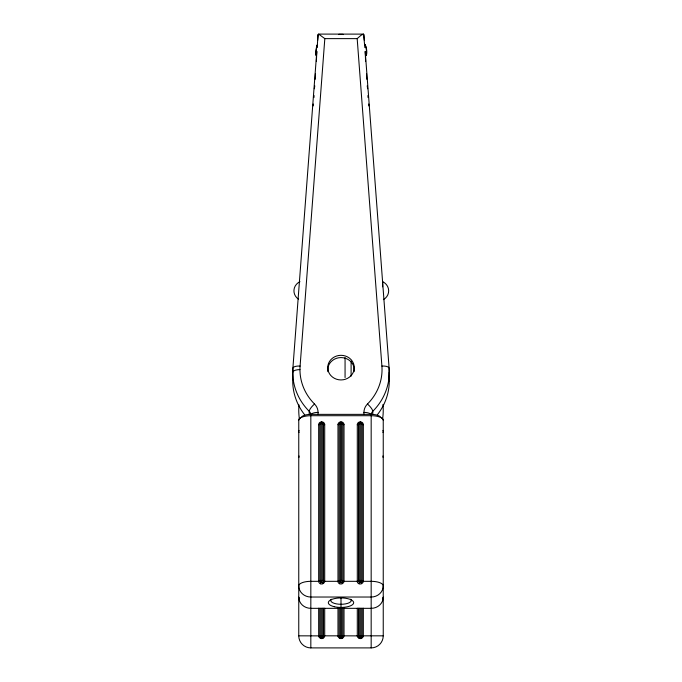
<?xml version="1.0" encoding="UTF-8"?>
<svg xmlns="http://www.w3.org/2000/svg" width="682" height="682" viewBox="0 0 682 682"><rect width="100%" height="100%" fill="white"/><g stroke="black" fill="none" stroke-linecap="round" stroke-linejoin="round"><path stroke-width="1.02" d="M320.046 581.524A1.722 1.483 46.1 0 1 319.901 580.868L319.875 424.204A1.807 1.679 0 0 1 321.691 422.525A1.807 1.679 0 0 1 323.498 424.204A1.211 0.452 0 0 0 324.709 424.656L324.709 581.32A2.779 2.523 -28.5 0 1 322.901 583.63M339.355 581.524A1.722 1.483 46.1 0 1 339.21 580.868L339.193 424.204A1.807 1.679 0 0 1 341 422.525A1.807 1.679 0 0 1 342.807 424.204A1.211 0.452 0 0 0 344.018 424.656L344.018 581.32A2.779 2.523 -28.5 0 1 342.211 583.63M358.664 581.524A1.722 1.483 46.1 0 1 358.519 580.868L358.502 424.204A1.807 1.679 0 0 1 360.309 422.525A1.807 1.679 0 0 1 362.125 424.204A1.211 0.452 0 0 0 363.327 424.656L363.327 581.32A2.779 2.523 -28.5 0 1 361.52 583.63M317.156 47.569L318.068 34.56L318.579 34.1L363.6 34.117L364.844 47.569M313.174 105.915L313.243 103.979M314.001 97.449L314.078 95.523M315.195 79.334L315.416 73.537M316.388 61.508L316.806 51.38L292.876 368.314L292.876 376.907A61.823 57.322 0 0 0 304.709 414.835M321.086 608.199L321.086 635.829L321.691 636.434L322.296 635.829L322.296 608.199M342.807 608.199L342.807 635.829A1.79 1.756 62.6 0 1 342.296 637.124A1.782 1.654 0.2 0 1 341 637.585L341.605 635.829L341.605 608.199M359.704 608.199L359.704 635.829L360.267 636.434L360.914 635.829L360.914 608.199M321.086 423.752L321.691 423.19L322.296 423.752L322.296 580.416L321.733 580.979L321.086 580.459L321.086 423.752A1.211 0.452 0 0 0 319.875 424.204A1.211 0.452 0 0 1 318.673 424.656L318.673 581.32A2.779 2.719 4.3 0 0 320.438 583.818M322.288 580.459L322.296 580.416A1.211 0.452 0 0 1 323.498 580.868A1.202 0.452 0 0 0 324.709 581.32L337.982 581.32A1.211 0.452 0 0 0 339.193 580.868A1.211 0.452 0 0 1 340.395 580.416L340.395 423.752L341 423.19L341.605 423.752L341.605 580.416L341 580.979L341 582.547A1.807 1.679 0 0 1 339.193 580.868M341.605 580.459L341.605 580.416A1.211 0.452 0 0 1 342.807 580.868A1.211 0.452 0 0 0 344.018 581.32L357.291 581.32A1.211 0.452 0 0 0 358.502 580.868A1.211 0.452 0 0 1 359.704 580.416L359.704 423.752L360.309 423.19L360.914 423.752L360.914 580.416L360.309 580.979L359.712 580.459M360.914 580.459L360.914 580.416A1.211 0.452 0 0 1 362.125 580.868A1.211 0.452 0 0 0 363.327 581.32L371.17 581.32A12.071 4.518 0 0 1 383.241 585.847A12.071 11.193 0 0 1 371.17 597.031L310.83 597.031A12.071 11.193 0 0 1 298.759 585.847A12.071 4.518 0 0 1 310.83 581.32L318.673 581.32A1.211 0.452 0 0 0 319.875 580.868A1.211 0.452 0 0 1 321.086 580.416L321.086 580.459M318.068 34.629L317.676 40.4M318.068 414.503L318.068 412.388A13.273 12.31 0 0 0 314.53 404.017A54.577 50.604 0 0 1 300.097 366.072L324.82 38.627L318.647 34.1M364.333 40.212L363.932 34.629M314.334 88.762L314.786 85.855M324.82 38.627L357.18 38.627L360.897 35.379L363.421 34.1M321.691 636.434L321.691 637.61A1.782 1.654 0.2 0 0 322.936 637.09M321.691 580.979L321.691 582.547A1.807 1.679 0 0 1 319.875 580.868M299.057 457.204L298.759 457.204A2.413 2.413 0 0 1 299.083 455.994M382.943 457.204L383.241 457.204A2.413 2.413 0 0 0 382.917 455.994M300.464 418.083A2.413 2.242 0 0 0 298.759 420.223L298.759 635.829L321.086 635.88M322.296 635.829L340.395 635.829L340.957 636.434M341.605 635.829L359.712 635.88M360.914 635.829L383.241 635.829L383.241 420.223A2.413 2.242 0 0 0 381.536 418.083M298.759 635.829A12.071 12.071 0 0 0 310.83 647.9L371.17 647.9A12.071 12.071 0 0 0 383.241 635.829M360.267 580.979L360.309 582.547A1.807 1.679 0 0 1 358.502 580.868M360.267 636.434L360.309 637.61A1.782 1.654 0.2 0 0 361.562 637.09A1.79 1.756 62.6 0 0 362.168 635.829M340.957 580.979L340.395 580.459M339.662 637.048L339.755 637.141A1.782 1.748 -38.4 0 0 341 637.696A1.807 1.807 0 0 0 342.807 635.829M320.378 637.082L320.438 637.141A1.782 1.748 -38.4 0 0 321.691 637.696A1.807 1.807 0 0 0 323.498 635.829L323.498 608.199M367.214 85.855L367.666 88.762M357.18 38.627L381.903 366.072A54.577 50.604 0 0 1 367.47 404.017A13.273 12.31 0 0 0 363.932 412.388L363.932 414.503M368.757 103.979L368.826 105.915M367.922 95.523L367.999 97.449M366.584 73.537L366.805 79.334M365.612 61.508L365.194 51.38L389.124 368.314L389.124 376.907A61.823 57.322 0 0 1 377.359 414.75M340.395 635.829L340.395 608.199M389.277 372.321L389.277 380.914M382.636 281.189L382.636 286.807M372.781 414.162L372.781 411.297A61.823 57.322 0 0 0 389.124 368.314A7.238 2.702 -4.3 0 0 381.903 366.072M371.17 414.196L371.17 647.9M363.327 608.199L363.327 635.829A2.779 2.719 -89.9 0 1 361.545 638.292M362.125 608.199L362.125 635.829A1.807 1.807 0 0 1 360.309 637.644A1.782 1.748 -38.4 0 1 359.013 637.124L358.996 637.082A1.833 1.765 -83.1 0 1 358.681 636.57L358.647 636.545A1.722 1.603 89.9 0 1 358.519 635.829L358.502 608.199M363.327 424.656A3.018 2.796 0 0 0 360.309 421.86L360.309 423.19M360.309 421.86A3.018 2.796 0 0 0 357.291 424.656L357.291 581.32M357.291 608.199L357.291 635.829M354.273 367.632A13.273 12.31 0 0 1 334.359 378.288A13.273 12.31 0 0 1 334.359 356.967A13.273 12.31 0 0 1 354.273 367.632L354.273 369.891M351.102 361.238L351.102 376.097M345.066 357.556L345.066 377.564M344.018 608.199L344.018 635.829A2.779 2.719 -89.9 0 1 342.236 638.292M342.33 582.172A1.79 1.688 -31.6 0 0 342.85 580.868L342.807 424.204A1.211 0.452 0 0 0 341.605 423.752M344.018 424.656A3.018 2.796 0 0 0 341 421.86L341 423.19M341 597.577L341 607.432M339.193 608.199L339.193 635.829A1.722 1.603 89.9 0 0 339.346 636.519L339.372 636.621A1.833 1.765 -83.1 0 0 339.696 637.065M341 421.86A3.018 2.796 0 0 0 337.982 424.656L337.982 581.32M337.982 608.199L337.982 635.829M327.727 367.632L327.727 369.891M324.709 608.199L324.709 635.829A2.779 2.719 -89.9 0 1 322.927 638.292M320.148 581.558A1.79 1.628 38.4 0 0 322.995 582.155A1.79 1.688 -31.6 0 0 323.541 580.868L323.498 424.204A1.211 0.452 0 0 0 322.296 423.752M324.709 424.656A3.018 2.796 0 0 0 321.691 421.86L321.691 423.19M319.875 608.199L319.875 635.829A1.722 1.603 89.9 0 0 320.037 636.519L320.063 636.621A1.833 1.765 -83.1 0 0 320.387 637.065M318.673 608.199L318.673 635.829A2.779 2.745 -5.5 0 0 320.489 638.275M310.83 414.196L310.83 647.9M309.219 414.162L309.219 411.297A61.823 57.322 0 0 1 292.876 368.314A7.238 2.702 4.3 0 1 300.097 366.072M327.863 371.681A13.273 12.31 0 0 1 341 357.581A13.273 12.31 0 0 1 354.137 371.681M314.53 404.017A7.238 1.986 -45 0 0 309.219 411.297A6.036 5.592 0 0 1 310.745 414.179M292.723 372.321A7.238 2.711 0 0 1 299.961 369.61M367.47 404.017A7.238 1.986 45 0 1 372.781 411.297A6.036 5.592 0 0 0 371.255 414.179M316.039 54.782A6.019 0.827 -82.5 0 1 317.173 45.396M315.988 55.609A6.019 1.083 -81.5 0 1 315.885 50.8A6.019 1.083 -81.5 0 1 317.232 44.85M364.819 44.339A6.019 1.773 82 0 1 366.669 50.084A6.019 1.773 82 0 1 366.132 55.532M364.759 44.245A6.019 1.432 83 0 1 366.362 49.999A6.019 1.432 83 0 1 365.995 55.54M363.932 412.388A7.238 2.711 0 0 1 370.855 414.306M311.145 414.306A7.238 2.711 0 0 1 318.068 412.388M343.353 34.586A8.065 2.396 82.8 0 0 343.055 34.322L338.945 34.322A8.065 2.396 -82.8 0 0 338.647 34.586M321.691 637.644A1.807 1.807 0 0 1 319.875 635.829M341 637.644A1.807 1.807 0 0 1 339.193 635.829M360.309 637.644A1.807 1.807 0 0 1 358.502 635.829M323.541 635.829A1.79 1.756 62.6 0 1 322.978 637.124M359.107 638.275A2.779 2.745 -5.5 0 1 357.232 635.837M339.798 638.275A2.779 2.745 -5.5 0 1 337.914 635.837M361.426 638.395A3.214 3.154 2.2 0 1 359.192 638.395M342.117 638.395A3.214 3.154 2.2 0 1 339.883 638.395M322.808 638.395A3.214 3.154 2.2 0 1 320.574 638.395M382.977 404.443A61.823 61.823 0 0 1 382.602 419.012M299.398 419.012A61.823 61.823 0 0 1 298.98 404.878M318.673 424.656A3.018 2.796 0 0 1 321.691 421.86M323.498 580.868A1.807 1.679 0 0 1 321.691 582.547M342.807 580.868A1.807 1.679 0 0 1 341 582.547M360.914 423.752A1.211 0.452 0 0 1 362.125 424.204L362.125 580.868A1.807 1.679 0 0 1 360.309 582.547M350.71 599.205A10.256 3.845 0 0 1 341 604.286A10.256 3.845 0 0 1 331.29 599.205M383.241 420.223A12.071 4.518 0 0 0 371.17 415.705L310.83 415.705A12.071 4.518 0 0 0 298.759 420.223M339.755 583.818A2.779 2.719 4.3 0 1 337.914 581.32M337.982 424.656A1.211 0.452 0 0 0 339.193 424.204A1.211 0.452 0 0 1 340.395 423.752M359.064 583.818A2.779 2.719 4.3 0 1 357.223 581.32M357.291 424.656A1.211 0.452 0 0 0 358.502 424.204A1.211 0.452 0 0 1 359.704 423.752M299.083 430.41A2.413 2.242 0 0 0 298.759 431.527A12.071 4.518 0 0 0 299.057 432.533M299.594 598.796A12.071 4.518 0 0 1 298.759 597.142A12.071 11.193 0 0 0 310.83 608.335L371.17 608.335A12.071 11.193 0 0 0 383.241 597.142A12.071 4.518 0 0 1 382.406 598.796M382.943 432.533A12.071 4.518 0 0 0 383.241 431.527A2.413 2.242 0 0 0 382.917 430.41M301.597 416.924A9.659 3.615 0 0 1 310.83 414.366L371.17 414.366A9.659 3.615 0 0 1 380.403 416.924M361.417 583.775A3.214 3.154 -2.2 0 1 359.201 583.783M342.108 583.775A3.214 3.154 -2.2 0 1 339.892 583.783M322.799 583.775A3.214 3.154 -2.2 0 1 320.583 583.783M342.304 582.155A1.79 1.628 38.4 0 1 339.466 581.558M362.159 580.868A1.79 1.688 -31.6 0 1 361.648 582.172M361.613 582.155A1.79 1.628 38.4 0 1 358.775 581.558M298.486 299.176A10.742 10.196 0 0 1 299.961 281.683M382.636 281.683A10.742 10.196 0 0 1 388.663 290.438A10.742 10.196 0 0 1 383.395 299.62M334.265 606.707A12.677 4.748 0 0 0 353.668 602.862A12.677 4.748 0 0 0 335.067 598.489A12.677 4.748 0 0 0 334.265 606.707"/></g></svg>
